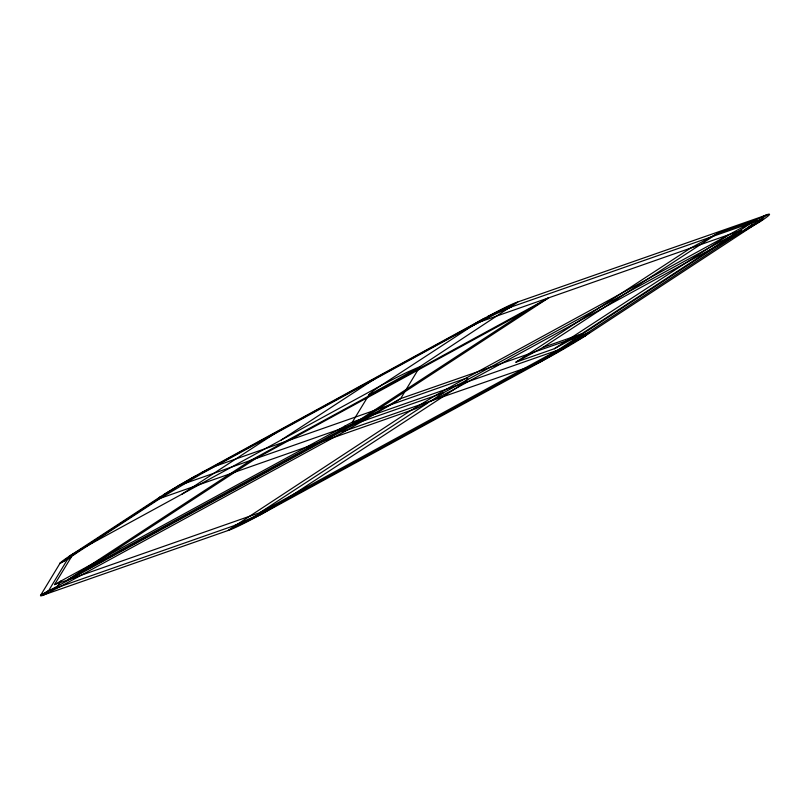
<?xml version="1.0" encoding="UTF-8"?>
<svg xmlns="http://www.w3.org/2000/svg" width="810" height="810" viewBox="0 0 810 810"><rect width="100%" height="100%" fill="white"/><g stroke="black" fill="none" stroke-linecap="round" stroke-linejoin="round"><path stroke-width="1.21" d="M477.05 322.927L741.008 230.465L557.695 350.193L259.858 512.669L54.523 584.607L71.462 556.784M260.931 514.461L246.766 521.225L48.681 590.611L42.262 595.421L229.22 530.104A48.165 2.855 -29.3 0 0 261.66 514.077L545.95 358.972A48.165 2.855 -29.3 0 0 585.316 335.836L588.799 333.042L400.666 398.591L373.258 413.92A359.863 21.343 -29.3 0 1 360.389 421.038L40.601 595.34L60.041 563.254A48.165 2.855 -29.3 0 1 69.346 556.237L160.714 496.57M557.695 350.193L352.36 422.121A34.769 2.066 -29.3 0 0 345.182 425.949L60.882 581.053L57.783 586.187A76.95 4.566 -29.3 0 0 57.763 586.936L60.699 586.399L344.999 431.305L393.356 403.228L400.666 398.591L419.924 366.636L517.712 302.16L500.863 310.311L200.981 474.083L161.403 497.644L72.92 555.417M345.171 425.959L342.073 431.092A76.95 4.566 -29.3 0 0 342.063 431.841L531.056 366.13L540.088 362.07L563.922 348.3L767.748 214.599L516.81 302.302A48.165 2.855 -29.3 0 0 484.38 318.33L200.08 473.435M352.36 422.121L369.309 394.288M66.248 558.434L65.873 559.143L70.784 556.814M40.601 595.34L48.681 590.611L67.939 558.667L60.041 563.254M174.363 488.44L163.063 495.031A16.453 0.972 -29.3 0 0 159.681 497.208L157.16 499.405L416.137 408.564L452.112 390.41L739.49 233.634C740.684 232.834 758.737 221.272 749.301 223.6L499.264 311.182L487.762 316.497M756.064 219.905L581.479 333.933L554.404 348.695L515.929 362.171L690.525 248.154L717.599 233.381L756.064 219.905L465.001 378.695L434.676 395.928L409.333 411.409L228.319 530.226L245.278 522.035L534.185 364.409L586.723 333.406M181.977 494.14L278.002 431.426M281.252 439.982L377.278 377.268M67.524 580.051L250.847 460.323L548.684 297.837L365.361 417.565L67.524 580.051L89.799 566.96L360.551 419.246L526.409 310.929L548.684 297.837M89.799 566.96L255.656 458.632L526.409 310.929M259.858 512.669L427.751 403.026M430.09 401.497L443.181 392.951L741.008 230.465M261.66 514.077L279.622 503.405L455.2 388.739C456.394 387.929 474.447 376.367 465.001 378.695L214.974 466.276L201.973 472.382M515.929 362.171L543.014 347.399L717.599 233.381M554.404 348.695L728.99 234.677M585.316 335.836L763.385 219.044L751.7 222.75M585.184 335.927L531.704 365.776M185.49 481.889L196.415 475.429A16.483 0.982 -29.3 0 1 200.151 473.364M469.79 326.794L480.715 320.335A16.483 0.982 -29.3 0 1 484.441 318.269M82.995 548.107L71.695 554.698A16.483 0.982 -29.3 0 0 69.042 556.389M368.611 395.169L378.736 389.59A358.719 21.273 -29.3 0 0 393.518 381.419L419.924 366.636L407.258 372.215A84.21 4.992 -29.3 0 0 395.806 377.855L380.832 385.621M739.49 233.634L759.901 221.819A48.165 2.855 -29.3 0 0 766.837 214.711A16.372 0.972 -29.3 0 0 765.146 215.409L755.831 220.087M60.699 586.399L43.163 595.289A48.165 2.855 -29.3 0 1 40.53 595.482M70.774 557.655L59.869 563.385M280.604 502.757L253.155 517.053L234.748 525.437M472.19 325.954L487.539 317.996A84.412 5.002 -29.3 0 1 496.327 313.642L511.292 306.97M543.014 347.399L581.479 333.933M179.213 485.413L443.181 392.951M164.035 494.434A48.165 2.855 -29.3 0 1 195.24 476.098M71.604 556.703A75.897 4.506 -29.3 0 1 82.822 548.198M54.523 584.607A20.918 1.245 -29.3 0 1 60.871 581.064M369.38 394.257A78.043 4.627 -29.3 0 1 380.73 385.671M178.727 485.585L82.701 548.299L380.528 385.813L476.553 323.099L178.727 485.585"/></g></svg>
